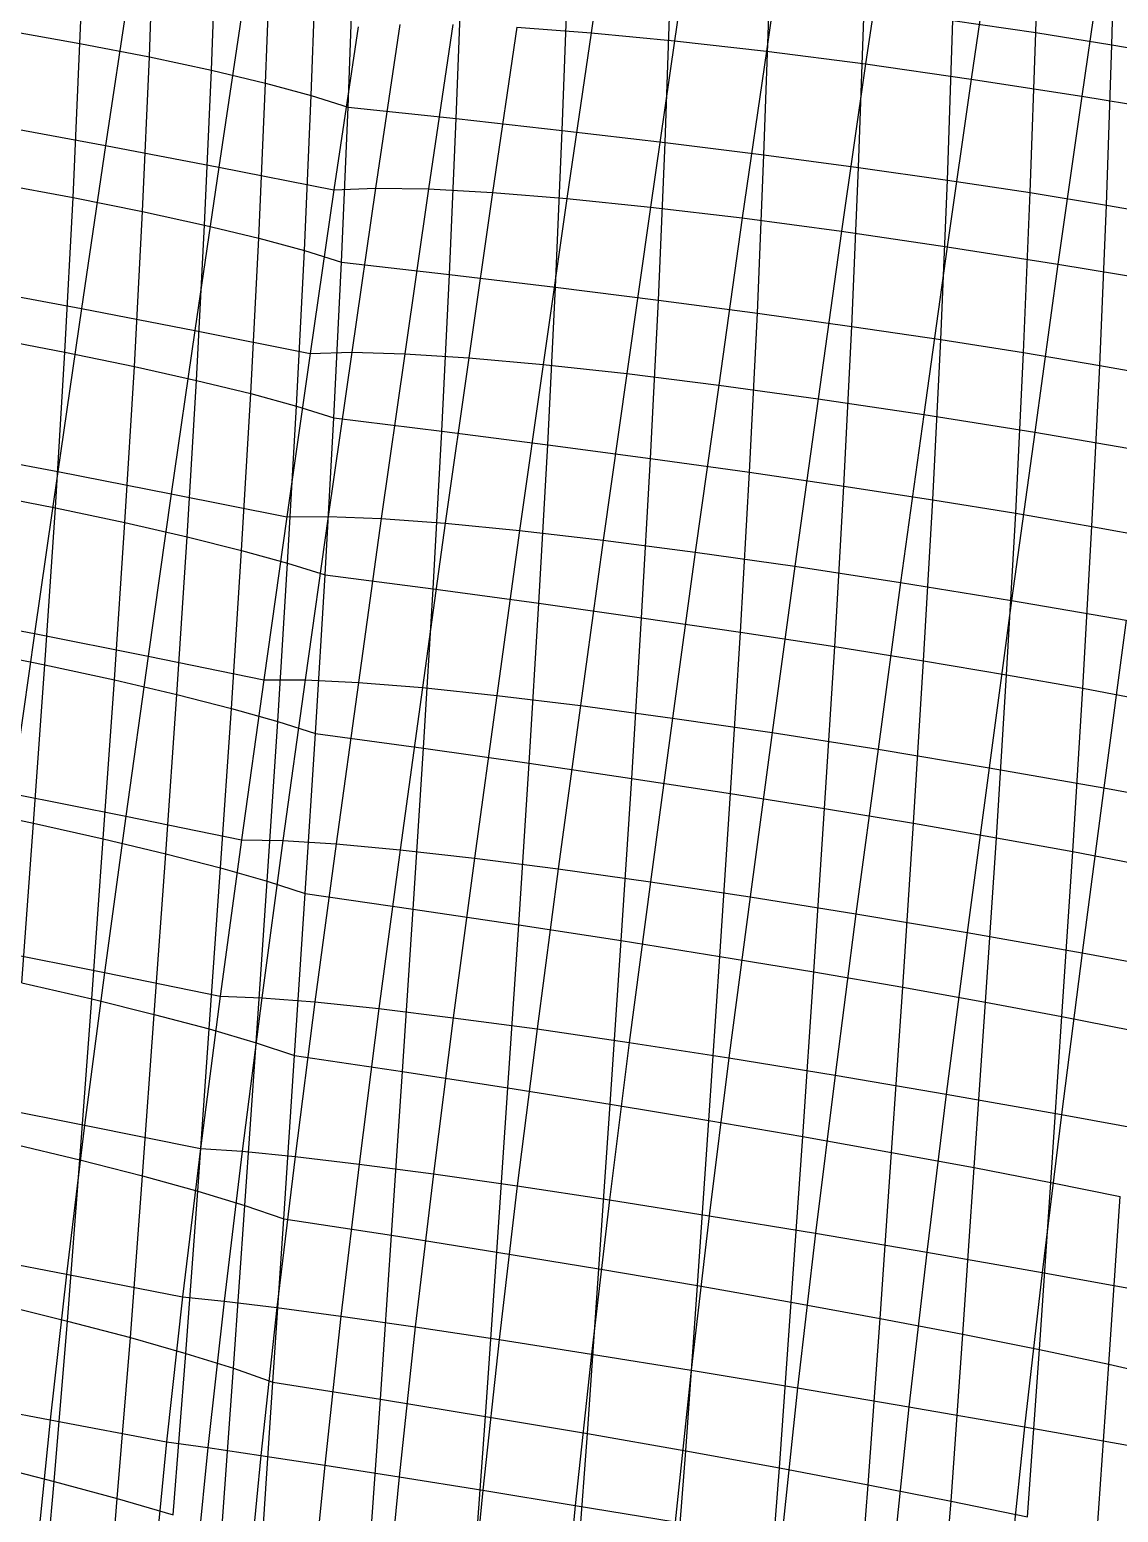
# Model space of a CAD drawing. Extents: x -429 to 429, y -1 to 209.
# Drawn here: x -325.05 to -307.06, y 81.6 to 106.09 of the extents above; entities that cross this region are included whole.
import ezdxf

# ---------------------------------------------------------------- set-up
doc = ezdxf.new("R2010")
doc.units = 0

msp = doc.modelspace()

# ---------------------------------------------------------------- linework, layer by layer
at = {"layer": 'default', "color": 5, "linetype": 'CONTINUOUS'}
for p, q in [((-315.368, 108.771, 82.057), (-315.777, 106.036, 81.707)), ((-313.99, 108.649, 80.61), (-314.398, 105.904, 80.257)), ((-312.472, 108.485, 79.317), (-312.88, 105.732, 78.961)), ((-310.834, 108.281, 78.194), (-311.24, 105.52, 77.836)), ((-309.092, 108.038, 77.252), (-309.497, 105.271, 76.892)), ((-307.267, 107.76, 76.503), (-307.67, 104.989, 76.141)), ((-323.393, 106.862, 89.354), (-323.798, 104.175, 89.031)), ((-321.523, 106.507, 88.928), (-321.926, 103.817, 88.604)), ((-319.624, 106.13, 88.708), (-320.025, 103.439, 88.384)), ((-319.624, 106.13, 88.708), (-320.025, 103.439, 88.384)), ((-318.937, 106.172, 86.816), (-319.337, 103.469, 86.488)), ((-318.06, 106.171, 85.005), (-318.46, 103.455, 84.674)), ((-317.003, 106.125, 83.295), (-317.402, 103.398, 82.961)), ((-317.003, 106.125, 83.295), (-315.777, 106.036, 81.707)), ((-315.777, 106.036, 81.707), (-316.176, 103.298, 81.369)), ((-315.777, 106.036, 81.707), (-314.398, 105.904, 80.257)), ((-314.398, 105.904, 80.257), (-314.796, 103.157, 79.917)), ((-314.398, 105.904, 80.257), (-312.88, 105.732, 78.961)), ((-312.88, 105.732, 78.961), (-313.277, 102.976, 78.619)), ((-312.88, 105.732, 78.961), (-311.24, 105.52, 77.836)), ((-311.24, 105.52, 77.836), (-311.636, 102.757, 77.492)), ((-311.24, 105.52, 77.836), (-309.497, 105.271, 76.892)), ((-309.497, 105.271, 76.892), (-309.891, 102.502, 76.546)), ((-309.497, 105.271, 76.892), (-307.67, 104.989, 76.141)), ((-307.67, 104.989, 76.141), (-308.063, 102.215, 75.794)), ((-307.67, 104.989, 76.141), (-305.78, 104.676, 75.592)), ((-325.619, 104.507, 89.66), (-323.798, 104.175, 89.031)), ((-323.798, 104.175, 89.031), (-324.195, 101.482, 88.72)), ((-323.798, 104.175, 89.031), (-321.926, 103.817, 88.604)), ((-321.926, 103.817, 88.604), (-322.321, 101.12, 88.292)), ((-321.926, 103.817, 88.604), (-320.025, 103.439, 88.384)), ((-320.025, 103.439, 88.384), (-320.418, 100.739, 88.07)), ((-320.025, 103.439, 88.384), (-320.418, 100.739, 88.07)), ((-320.025, 103.439, 88.384), (-319.337, 103.469, 86.488)), ((-319.337, 103.469, 86.488), (-319.73, 100.758, 86.171)), ((-319.337, 103.469, 86.488), (-318.46, 103.455, 84.674)), ((-318.46, 103.455, 84.674), (-318.852, 100.733, 84.353)), ((-318.46, 103.455, 84.674), (-317.402, 103.398, 82.961)), ((-317.402, 103.398, 82.961), (-317.793, 100.665, 82.638)), ((-317.402, 103.398, 82.961), (-316.176, 103.298, 81.369)), ((-316.176, 103.298, 81.369), (-316.567, 100.556, 81.043)), ((-316.176, 103.298, 81.369), (-314.796, 103.157, 79.917)), ((-314.796, 103.157, 79.917), (-315.186, 100.405, 79.588)), ((-314.796, 103.157, 79.917), (-313.277, 102.976, 78.619)), ((-313.277, 102.976, 78.619), (-313.666, 100.216, 78.289)), ((-313.277, 102.976, 78.619), (-311.636, 102.757, 77.492)), ((-311.636, 102.757, 77.492), (-312.023, 99.989, 77.159)), ((-311.636, 102.757, 77.492), (-309.891, 102.502, 76.546)), ((-309.891, 102.502, 76.546), (-310.277, 99.728, 76.212)), ((-309.891, 102.502, 76.546), (-308.063, 102.215, 75.794)), ((-308.063, 102.215, 75.794), (-308.447, 99.436, 75.458)), ((-308.063, 102.215, 75.794), (-306.171, 101.899, 75.243)), ((-326.017, 101.819, 89.35), (-324.195, 101.482, 88.72)), ((-324.195, 101.482, 88.72), (-324.586, 98.788, 88.417)), ((-324.195, 101.482, 88.72), (-322.321, 101.12, 88.292)), ((-322.321, 101.12, 88.292), (-322.711, 98.422, 87.987)), ((-322.321, 101.12, 88.292), (-320.418, 100.739, 88.07)), ((-320.418, 100.739, 88.07), (-320.805, 98.038, 87.764)), ((-320.418, 100.739, 88.07), (-320.805, 98.038, 87.764)), ((-320.418, 100.739, 88.07), (-319.73, 100.758, 86.171)), ((-319.73, 100.758, 86.171), (-320.119, 98.046, 85.86)), ((-319.73, 100.758, 86.171), (-318.852, 100.733, 84.353)), ((-318.852, 100.733, 84.353), (-319.242, 98.012, 84.038)), ((-318.852, 100.733, 84.353), (-317.793, 100.665, 82.638)), ((-317.793, 100.665, 82.638), (-318.184, 97.935, 82.318)), ((-317.793, 100.665, 82.638), (-316.567, 100.556, 81.043)), ((-316.567, 100.556, 81.043), (-316.957, 97.816, 80.72)), ((-316.567, 100.556, 81.043), (-315.186, 100.405, 79.588)), ((-315.186, 100.405, 79.588), (-315.575, 97.657, 79.261)), ((-315.186, 100.405, 79.588), (-313.666, 100.216, 78.289)), ((-313.666, 100.216, 78.289), (-314.054, 97.459, 77.959)), ((-313.666, 100.216, 78.289), (-312.023, 99.989, 77.159)), ((-312.023, 99.989, 77.159), (-312.41, 97.225, 76.827)), ((-312.023, 99.989, 77.159), (-310.277, 99.728, 76.212)), ((-310.277, 99.728, 76.212), (-310.662, 96.957, 75.878)), ((-310.277, 99.728, 76.212), (-308.447, 99.436, 75.458)), ((-308.447, 99.436, 75.458), (-308.829, 96.658, 75.124)), ((-308.447, 99.436, 75.458), (-306.554, 99.115, 74.906)), ((-326.41, 99.131, 89.048), (-324.586, 98.788, 88.417)), ((-324.586, 98.788, 88.417), (-324.972, 96.112, 88.117)), ((-324.586, 98.788, 88.417), (-322.711, 98.422, 87.987)), ((-322.711, 98.422, 87.987), (-323.094, 95.74, 87.688)), ((-322.711, 98.422, 87.987), (-320.805, 98.038, 87.764)), ((-320.805, 98.038, 87.764), (-321.185, 95.351, 87.466)), ((-320.805, 98.038, 87.764), (-321.185, 95.351, 87.466)), ((-320.805, 98.038, 87.764), (-320.119, 98.046, 85.86)), ((-320.119, 98.046, 85.86), (-320.498, 95.35, 85.559)), ((-320.119, 98.046, 85.86), (-319.242, 98.012, 84.038)), ((-319.242, 98.012, 84.038), (-319.621, 95.306, 83.734)), ((-319.242, 98.012, 84.038), (-318.184, 97.935, 82.318)), ((-318.184, 97.935, 82.318), (-318.562, 95.219, 82.012)), ((-318.184, 97.935, 82.318), (-316.957, 97.816, 80.72)), ((-316.957, 97.816, 80.72), (-317.335, 95.092, 80.411)), ((-316.957, 97.816, 80.72), (-315.575, 97.657, 79.261)), ((-315.575, 97.657, 79.261), (-315.952, 94.924, 78.951)), ((-315.575, 97.657, 79.261), (-314.054, 97.459, 77.959)), ((-314.054, 97.459, 77.959), (-314.43, 94.718, 77.646)), ((-314.054, 97.459, 77.959), (-312.41, 97.225, 76.827)), ((-312.41, 97.225, 76.827), (-312.785, 94.476, 76.512)), ((-312.41, 97.225, 76.827), (-310.662, 96.957, 75.878)), ((-310.662, 96.957, 75.878), (-311.035, 94.201, 75.562)), ((-310.662, 96.957, 75.878), (-308.829, 96.658, 75.124)), ((-308.829, 96.658, 75.124), (-309.201, 93.896, 74.806)), ((-308.829, 96.658, 75.124), (-306.933, 96.332, 74.572)), ((-326.799, 96.461, 88.749), (-324.972, 96.112, 88.117)), ((-306.933, 96.332, 74.572), (-307.303, 93.565, 74.252)), ((-324.972, 96.112, 88.117), (-325.345, 93.473, 87.834)), ((-324.972, 96.112, 88.117), (-323.094, 95.74, 87.688)), ((-323.094, 95.74, 87.688), (-323.465, 93.099, 87.403)), ((-323.094, 95.74, 87.688), (-321.185, 95.351, 87.466)), ((-321.185, 95.351, 87.466), (-321.553, 92.708, 87.18)), ((-321.185, 95.351, 87.466), (-321.553, 92.708, 87.18)), ((-321.185, 95.351, 87.466), (-320.498, 95.35, 85.559)), ((-320.498, 95.35, 85.559), (-320.867, 92.695, 85.27)), ((-320.498, 95.35, 85.559), (-319.621, 95.306, 83.734)), ((-319.621, 95.306, 83.734), (-319.989, 92.639, 83.443)), ((-319.621, 95.306, 83.734), (-318.562, 95.219, 82.012)), ((-318.562, 95.219, 82.012), (-318.931, 92.542, 81.718)), ((-318.562, 95.219, 82.012), (-317.335, 95.092, 80.411)), ((-317.335, 95.092, 80.411), (-317.703, 92.404, 80.115)), ((-317.335, 95.092, 80.411), (-315.952, 94.924, 78.951)), ((-315.952, 94.924, 78.951), (-316.319, 92.227, 78.652)), ((-315.952, 94.924, 78.951), (-314.43, 94.718, 77.646)), ((-314.43, 94.718, 77.646), (-314.796, 92.013, 77.346)), ((-314.43, 94.718, 77.646), (-312.785, 94.476, 76.512)), ((-312.785, 94.476, 76.512), (-313.15, 91.764, 76.21)), ((-312.785, 94.476, 76.512), (-311.035, 94.201, 75.562)), ((-311.035, 94.201, 75.562), (-311.399, 91.483, 75.258)), ((-311.035, 94.201, 75.562), (-309.201, 93.896, 74.806)), ((-309.201, 93.896, 74.806), (-309.563, 91.173, 74.5)), ((-309.201, 93.896, 74.806), (-307.303, 93.565, 74.252)), ((-307.303, 93.565, 74.252), (-307.663, 90.838, 73.945)), ((-307.303, 93.565, 74.252), (-305.362, 93.21, 73.907)), ((-325.345, 93.473, 87.834), (-323.465, 93.099, 87.403)), ((-323.465, 93.099, 87.403), (-323.817, 90.516, 87.139)), ((-323.465, 93.099, 87.403), (-321.553, 92.708, 87.18)), ((-321.553, 92.708, 87.18), (-321.903, 90.126, 86.915)), ((-321.553, 92.708, 87.18), (-321.903, 90.126, 86.915)), ((-321.553, 92.708, 87.18), (-320.867, 92.695, 85.27)), ((-320.867, 92.695, 85.27), (-321.217, 90.098, 85.002)), ((-320.867, 92.695, 85.27), (-319.989, 92.639, 83.443)), ((-319.989, 92.639, 83.443), (-320.34, 90.029, 83.172)), ((-319.989, 92.639, 83.443), (-318.931, 92.542, 81.718)), ((-318.931, 92.542, 81.718), (-319.281, 89.918, 81.444)), ((-318.931, 92.542, 81.718), (-317.703, 92.404, 80.115)), ((-317.703, 92.404, 80.115), (-318.053, 89.769, 79.839)), ((-317.703, 92.404, 80.115), (-316.319, 92.227, 78.652)), ((-316.319, 92.227, 78.652), (-316.669, 89.582, 78.374)), ((-316.319, 92.227, 78.652), (-314.796, 92.013, 77.346)), ((-314.796, 92.013, 77.346), (-315.145, 89.359, 77.065)), ((-314.796, 92.013, 77.346), (-313.15, 91.764, 76.21)), ((-313.15, 91.764, 76.21), (-313.498, 89.104, 75.928)), ((-313.15, 91.764, 76.21), (-311.399, 91.483, 75.258)), ((-311.399, 91.483, 75.258), (-311.745, 88.818, 74.974)), ((-311.399, 91.483, 75.258), (-309.563, 91.173, 74.5)), ((-309.563, 91.173, 74.5), (-309.908, 88.505, 74.215)), ((-309.563, 91.173, 74.5), (-307.663, 90.838, 73.945)), ((-325.7, 90.89, 87.571), (-323.817, 90.516, 87.139)), ((-307.663, 90.838, 73.945), (-308.005, 88.168, 73.659)), ((-307.663, 90.838, 73.945), (-305.72, 90.481, 73.599)), ((-323.817, 90.516, 87.139), (-324.145, 87.994, 86.901)), ((-323.817, 90.516, 87.139), (-321.903, 90.126, 86.915)), ((-321.903, 90.126, 86.915), (-322.227, 87.611, 86.676)), ((-321.903, 90.126, 86.915), (-322.227, 87.611, 86.676)), ((-321.903, 90.126, 86.915), (-321.217, 90.098, 85.002)), ((-321.217, 90.098, 85.002), (-321.543, 87.564, 84.76)), ((-321.217, 90.098, 85.002), (-320.34, 90.029, 83.172)), ((-320.34, 90.029, 83.172), (-320.666, 87.477, 82.927)), ((-320.34, 90.029, 83.172), (-319.281, 89.918, 81.444)), ((-319.281, 89.918, 81.444), (-319.608, 87.352, 81.197)), ((-319.281, 89.918, 81.444), (-318.053, 89.769, 79.839)), ((-318.053, 89.769, 79.839), (-318.38, 87.189, 79.59)), ((-318.053, 89.769, 79.839), (-316.669, 89.582, 78.374)), ((-316.669, 89.582, 78.374), (-316.996, 86.991, 78.123)), ((-316.669, 89.582, 78.374), (-315.145, 89.359, 77.065)), ((-315.145, 89.359, 77.065), (-315.472, 86.76, 76.812)), ((-315.145, 89.359, 77.065), (-313.498, 89.104, 75.928)), ((-313.498, 89.104, 75.928), (-313.823, 86.498, 75.673)), ((-313.498, 89.104, 75.928), (-311.745, 88.818, 74.974)), ((-311.745, 88.818, 74.974), (-312.069, 86.209, 74.719)), ((-311.745, 88.818, 74.974), (-309.908, 88.505, 74.215)), ((-309.908, 88.505, 74.215), (-310.229, 85.895, 73.958)), ((-309.908, 88.505, 74.215), (-308.005, 88.168, 73.659)), ((-326.031, 88.366, 87.333), (-324.145, 87.994, 86.901)), ((-308.005, 88.168, 73.659), (-308.324, 85.559, 73.402)), ((-308.005, 88.168, 73.659), (-306.059, 87.812, 73.312)), ((-324.145, 87.994, 86.901), (-324.445, 85.533, 86.695)), ((-324.145, 87.994, 86.901), (-322.227, 87.611, 86.676)), ((-322.227, 87.611, 86.676), (-322.524, 85.159, 86.47)), ((-322.227, 87.611, 86.676), (-322.524, 85.159, 86.47)), ((-322.227, 87.611, 86.676), (-321.543, 87.564, 84.76)), ((-321.543, 87.564, 84.76), (-321.84, 85.089, 84.551)), ((-321.543, 87.564, 84.76), (-320.666, 87.477, 82.927)), ((-320.666, 87.477, 82.927), (-320.965, 84.983, 82.715)), ((-320.666, 87.477, 82.927), (-319.608, 87.352, 81.197)), ((-319.608, 87.352, 81.197), (-319.908, 84.84, 80.983)), ((-319.608, 87.352, 81.197), (-318.38, 87.189, 79.59)), ((-318.38, 87.189, 79.59), (-318.68, 84.663, 79.373)), ((-318.38, 87.189, 79.59), (-316.996, 86.991, 78.123)), ((-316.996, 86.991, 78.123), (-317.296, 84.453, 77.904)), ((-316.996, 86.991, 78.123), (-315.472, 86.76, 76.812)), ((-315.472, 86.76, 76.812), (-315.771, 84.213, 76.592)), ((-315.472, 86.76, 76.812), (-313.823, 86.498, 75.673)), ((-313.823, 86.498, 75.673), (-314.121, 83.946, 75.452)), ((-313.823, 86.498, 75.673), (-312.069, 86.209, 74.719)), ((-312.069, 86.209, 74.719), (-312.365, 83.654, 74.496)), ((-312.069, 86.209, 74.719), (-310.229, 85.895, 73.958)), ((-326.334, 85.898, 87.128), (-324.445, 85.533, 86.695)), ((-310.229, 85.895, 73.958), (-310.524, 83.341, 73.735)), ((-310.229, 85.895, 73.958), (-308.324, 85.559, 73.402)), ((-324.445, 85.533, 86.695), (-324.714, 83.126, 86.526)), ((-324.445, 85.533, 86.695), (-322.524, 85.159, 86.47)), ((-308.324, 85.559, 73.402), (-308.616, 83.009, 73.178)), ((-308.324, 85.559, 73.402), (-306.375, 85.207, 73.054)), ((-322.524, 85.159, 86.47), (-322.789, 82.764, 86.301)), ((-322.524, 85.159, 86.47), (-322.789, 82.764, 86.301)), ((-322.524, 85.159, 86.47), (-321.84, 85.089, 84.551)), ((-321.84, 85.089, 84.551), (-322.107, 82.67, 84.379)), ((-321.84, 85.089, 84.551), (-320.965, 84.983, 82.715)), ((-320.965, 84.983, 82.715), (-321.233, 82.541, 82.54)), ((-320.965, 84.983, 82.715), (-319.908, 84.84, 80.983)), ((-319.908, 84.84, 80.983), (-320.177, 82.379, 80.805)), ((-319.908, 84.84, 80.983), (-318.68, 84.663, 79.373)), ((-318.68, 84.663, 79.373), (-318.949, 82.186, 79.194)), ((-318.68, 84.663, 79.373), (-317.296, 84.453, 77.904)), ((-317.296, 84.453, 77.904), (-317.565, 81.964, 77.723)), ((-317.296, 84.453, 77.904), (-315.771, 84.213, 76.592)), ((-315.771, 84.213, 76.592), (-316.039, 81.715, 76.41)), ((-315.771, 84.213, 76.592), (-314.121, 83.946, 75.452)), ((-314.121, 83.946, 75.452), (-314.389, 81.442, 75.268)), ((-314.121, 83.946, 75.452), (-312.365, 83.654, 74.496)), ((-312.365, 83.654, 74.496), (-312.632, 81.149, 74.312)), ((-312.365, 83.654, 74.496), (-310.524, 83.341, 73.735)), ((-326.606, 83.482, 86.959), (-324.714, 83.126, 86.526)), ((-310.524, 83.341, 73.735), (-310.788, 80.838, 73.55)), ((-310.524, 83.341, 73.735), (-308.616, 83.009, 73.178)), ((-324.714, 83.126, 86.526), (-324.95, 80.767, 86.395)), ((-324.714, 83.126, 86.526), (-322.789, 82.764, 86.301)), ((-308.616, 83.009, 73.178), (-308.878, 80.513, 72.993)), ((-308.616, 83.009, 73.178), (-306.664, 82.664, 72.83)), ((-322.789, 82.764, 86.301), (-323.022, 80.42, 86.17)), ((-322.789, 82.764, 86.301), (-323.022, 80.42, 86.17)), ((-322.789, 82.764, 86.301), (-322.107, 82.67, 84.379)), ((-322.107, 82.67, 84.379), (-322.341, 80.299, 84.246)), ((-322.107, 82.67, 84.379), (-321.233, 82.541, 82.54)), ((-321.233, 82.541, 82.54), (-321.468, 80.146, 82.405)), ((-321.233, 82.541, 82.54), (-320.177, 82.379, 80.805)), ((-320.177, 82.379, 80.805), (-320.413, 79.963, 80.668)), ((-320.177, 82.379, 80.805), (-318.949, 82.186, 79.194)), ((-318.949, 82.186, 79.194), (-319.186, 79.753, 79.055)), ((-318.949, 82.186, 79.194), (-317.565, 81.964, 77.723)), ((-317.565, 81.964, 77.723), (-317.802, 79.518, 77.583)), ((-317.565, 81.964, 77.723), (-316.039, 81.715, 76.41)), ((-316.039, 81.715, 76.41), (-316.275, 79.26, 76.268)), ((-316.039, 81.715, 76.41), (-314.389, 81.442, 75.268))]:
    msp.add_line(p, q, dxfattribs=at)
at = {"layer": 'default', "color": 3, "linetype": 'CONTINUOUS'}
for p, q in [((-308.428, 106.037, 117.266), (-308.35, 108.689, 117.167)), ((-307.171, 105.838, 115.985), (-307.093, 108.495, 115.886)), ((-324.22, 105.859, 129.993), (-324.123, 108.405, 129.914)), ((-323.073, 105.635, 128.687), (-322.976, 108.188, 128.608)), ((-322.048, 105.416, 127.284), (-321.952, 107.974, 127.205)), ((-321.155, 105.204, 125.796), (-321.059, 107.765, 125.718)), ((-320.4, 104.999, 124.235), (-320.305, 107.562, 124.156)), ((-319.79, 104.805, 122.612), (-319.695, 107.367, 122.534)), ((-319.79, 104.805, 122.612), (-319.695, 107.367, 122.534)), ((-318.003, 104.618, 122.301), (-317.909, 107.195, 122.223)), ((-316.253, 104.423, 121.835), (-316.159, 107.015, 121.757)), ((-314.554, 104.223, 121.217), (-314.46, 106.827, 121.139)), ((-312.919, 104.018, 120.453), (-312.825, 106.635, 120.374)), ((-311.36, 103.811, 119.548), (-311.266, 106.437, 119.469)), ((-325.482, 106.085, 131.192), (-324.22, 105.859, 129.993)), ((-309.89, 103.602, 118.509), (-309.797, 106.238, 118.43)), ((-309.797, 106.238, 118.43), (-308.428, 106.037, 117.266)), ((-308.521, 103.394, 117.345), (-308.428, 106.037, 117.266)), ((-308.428, 106.037, 117.266), (-307.171, 105.838, 115.985)), ((-324.333, 103.313, 130.054), (-324.22, 105.859, 129.993)), ((-324.22, 105.859, 129.993), (-323.073, 105.635, 128.687)), ((-307.263, 103.189, 116.065), (-307.171, 105.838, 115.985)), ((-307.171, 105.838, 115.985), (-306.035, 105.64, 114.599)), ((-323.186, 103.083, 128.747), (-323.073, 105.635, 128.687)), ((-323.073, 105.635, 128.687), (-322.048, 105.416, 127.284)), ((-322.161, 102.859, 127.344), (-322.048, 105.416, 127.284)), ((-322.048, 105.416, 127.284), (-321.155, 105.204, 125.796)), ((-321.267, 102.644, 125.856), (-321.155, 105.204, 125.796)), ((-321.155, 105.204, 125.796), (-320.4, 104.999, 124.235)), ((-320.512, 102.438, 124.293), (-320.4, 104.999, 124.235)), ((-320.4, 104.999, 124.235), (-319.79, 104.805, 122.612)), ((-319.9, 102.244, 122.67), (-319.79, 104.805, 122.612)), ((-319.9, 102.244, 122.67), (-319.79, 104.805, 122.612)), ((-319.79, 104.805, 122.612), (-318.003, 104.618, 122.301)), ((-318.114, 102.041, 122.359), (-318.003, 104.618, 122.301)), ((-318.003, 104.618, 122.301), (-316.253, 104.423, 121.835)), ((-316.364, 101.832, 121.893), (-316.253, 104.423, 121.835)), ((-316.253, 104.423, 121.835), (-314.554, 104.223, 121.217)), ((-314.664, 101.619, 121.276), (-314.554, 104.223, 121.217)), ((-314.554, 104.223, 121.217), (-312.919, 104.018, 120.453)), ((-313.028, 101.402, 120.512), (-312.919, 104.018, 120.453)), ((-312.919, 104.018, 120.453), (-311.36, 103.811, 119.548)), ((-311.469, 101.184, 119.607), (-311.36, 103.811, 119.548)), ((-311.36, 103.811, 119.548), (-309.89, 103.602, 118.509)), ((-309.999, 100.967, 118.568), (-309.89, 103.602, 118.509)), ((-309.89, 103.602, 118.509), (-308.521, 103.394, 117.345)), ((-325.595, 103.547, 131.253), (-324.333, 103.313, 130.054)), ((-308.63, 100.752, 117.404), (-308.521, 103.394, 117.345)), ((-308.521, 103.394, 117.345), (-307.263, 103.189, 116.065)), ((-324.468, 100.758, 130.091), (-324.333, 103.313, 130.054)), ((-324.333, 103.313, 130.054), (-323.186, 103.083, 128.747)), ((-307.371, 100.541, 116.123), (-307.263, 103.189, 116.065)), ((-307.263, 103.189, 116.065), (-306.126, 102.987, 114.678)), ((-323.319, 100.522, 128.785), (-323.186, 103.083, 128.747)), ((-323.186, 103.083, 128.747), (-322.161, 102.859, 127.344)), ((-322.293, 100.293, 127.383), (-322.161, 102.859, 127.344)), ((-322.161, 102.859, 127.344), (-321.267, 102.644, 125.856)), ((-321.398, 100.075, 125.894), (-321.267, 102.644, 125.856)), ((-321.267, 102.644, 125.856), (-320.512, 102.438, 124.293)), ((-320.641, 99.867, 124.332), (-320.512, 102.438, 124.293)), ((-320.512, 102.438, 124.293), (-319.9, 102.244, 122.67)), ((-320.028, 99.673, 122.709), (-319.9, 102.244, 122.67)), ((-320.028, 99.673, 122.709), (-319.9, 102.244, 122.67)), ((-319.9, 102.244, 122.67), (-318.114, 102.041, 122.359)), ((-318.242, 99.455, 122.397), (-318.114, 102.041, 122.359)), ((-318.114, 102.041, 122.359), (-316.364, 101.832, 121.893)), ((-316.492, 99.232, 121.93), (-316.364, 101.832, 121.893)), ((-316.364, 101.832, 121.893), (-314.664, 101.619, 121.276)), ((-314.793, 99.005, 121.311), (-314.664, 101.619, 121.276)), ((-314.664, 101.619, 121.276), (-313.028, 101.402, 120.512)), ((-313.157, 98.777, 120.546), (-313.028, 101.402, 120.512)), ((-313.028, 101.402, 120.512), (-311.469, 101.184, 119.607)), ((-311.598, 98.549, 119.641), (-311.469, 101.184, 119.607)), ((-311.469, 101.184, 119.607), (-309.999, 100.967, 118.568)), ((-325.73, 101.001, 131.291), (-324.468, 100.758, 130.091)), ((-310.128, 98.323, 118.602), (-309.999, 100.967, 118.568)), ((-309.999, 100.967, 118.568), (-308.63, 100.752, 117.404)), ((-324.627, 98.188, 130.103), (-324.468, 100.758, 130.091)), ((-324.468, 100.758, 130.091), (-323.319, 100.522, 128.785)), ((-308.758, 98.1, 117.438), (-308.63, 100.752, 117.404)), ((-308.63, 100.752, 117.404), (-307.371, 100.541, 116.123)), ((-323.478, 97.945, 128.798), (-323.319, 100.522, 128.785)), ((-323.319, 100.522, 128.785), (-322.293, 100.293, 127.383)), ((-307.5, 97.883, 116.158), (-307.371, 100.541, 116.123)), ((-307.371, 100.541, 116.123), (-306.234, 100.335, 114.737)), ((-322.45, 97.711, 127.397), (-322.293, 100.293, 127.383)), ((-322.293, 100.293, 127.383), (-321.398, 100.075, 125.894)), ((-321.552, 97.487, 125.912), (-321.398, 100.075, 125.894)), ((-321.398, 100.075, 125.894), (-320.641, 99.867, 124.332)), ((-320.79, 97.277, 124.352), (-320.641, 99.867, 124.332)), ((-320.641, 99.867, 124.332), (-320.028, 99.673, 122.709)), ((-320.171, 97.081, 122.731), (-320.028, 99.673, 122.709)), ((-320.171, 97.081, 122.731), (-320.028, 99.673, 122.709)), ((-320.028, 99.673, 122.709), (-318.242, 99.455, 122.397)), ((-318.387, 96.849, 122.413), (-318.242, 99.455, 122.397)), ((-318.242, 99.455, 122.397), (-316.492, 99.232, 121.93)), ((-316.639, 96.613, 121.941), (-316.492, 99.232, 121.93)), ((-316.492, 99.232, 121.93), (-314.793, 99.005, 121.311)), ((-314.942, 96.374, 121.319), (-314.793, 99.005, 121.311)), ((-314.793, 99.005, 121.311), (-313.157, 98.777, 120.546)), ((-313.308, 96.135, 120.552), (-313.157, 98.777, 120.546)), ((-313.157, 98.777, 120.546), (-311.598, 98.549, 119.641)), ((-325.889, 98.439, 131.302), (-324.627, 98.188, 130.103)), ((-311.751, 95.897, 119.646), (-311.598, 98.549, 119.641)), ((-311.598, 98.549, 119.641), (-310.128, 98.323, 118.602)), ((-310.282, 95.662, 118.607), (-310.128, 98.323, 118.602)), ((-310.128, 98.323, 118.602), (-308.758, 98.1, 117.438)), ((-324.801, 95.596, 130.1), (-324.627, 98.188, 130.103)), ((-324.627, 98.188, 130.103), (-323.478, 97.945, 128.798)), ((-308.912, 95.432, 117.444), (-308.758, 98.1, 117.438)), ((-308.758, 98.1, 117.438), (-307.5, 97.883, 116.158)), ((-323.651, 95.346, 128.797), (-323.478, 97.945, 128.798)), ((-323.478, 97.945, 128.798), (-322.45, 97.711, 127.397)), ((-322.621, 95.105, 127.398), (-322.45, 97.711, 127.397)), ((-322.45, 97.711, 127.397), (-321.552, 97.487, 125.912)), ((-307.653, 95.209, 116.165), (-307.5, 97.883, 116.158)), ((-307.5, 97.883, 116.158), (-306.362, 97.673, 114.772)), ((-321.719, 94.877, 125.914), (-321.552, 97.487, 125.912)), ((-321.552, 97.487, 125.912), (-320.79, 97.277, 124.352)), ((-320.953, 94.662, 124.357), (-320.79, 97.277, 124.352)), ((-320.79, 97.277, 124.352), (-320.171, 97.081, 122.731)), ((-320.328, 94.463, 122.739), (-320.171, 97.081, 122.731)), ((-320.328, 94.463, 122.739), (-320.171, 97.081, 122.731)), ((-320.171, 97.081, 122.731), (-318.387, 96.849, 122.413)), ((-318.546, 94.218, 122.414), (-318.387, 96.849, 122.413)), ((-318.387, 96.849, 122.413), (-316.639, 96.613, 121.941)), ((-316.8, 93.97, 121.937), (-316.639, 96.613, 121.941)), ((-316.639, 96.613, 121.941), (-314.942, 96.374, 121.319)), ((-315.105, 93.72, 121.312), (-314.942, 96.374, 121.319)), ((-314.942, 96.374, 121.319), (-313.308, 96.135, 120.552)), ((-313.473, 93.47, 120.543), (-313.308, 96.135, 120.552)), ((-313.308, 96.135, 120.552), (-311.751, 95.897, 119.646)), ((-326.063, 95.855, 131.299), (-324.801, 95.596, 130.1)), ((-311.917, 93.222, 119.635), (-311.751, 95.897, 119.646)), ((-311.751, 95.897, 119.646), (-310.282, 95.662, 118.607)), ((-324.986, 92.982, 130.087), (-324.801, 95.596, 130.1)), ((-324.801, 95.596, 130.1), (-323.651, 95.346, 128.797)), ((-310.449, 92.979, 118.596), (-310.282, 95.662, 118.607)), ((-310.282, 95.662, 118.607), (-308.912, 95.432, 117.444)), ((-323.835, 92.723, 128.784), (-323.651, 95.346, 128.797)), ((-323.651, 95.346, 128.797), (-322.621, 95.105, 127.398)), ((-309.079, 92.741, 117.434), (-308.912, 95.432, 117.444)), ((-308.912, 95.432, 117.444), (-307.653, 95.209, 116.165)), ((-322.803, 92.476, 127.387), (-322.621, 95.105, 127.398)), ((-322.621, 95.105, 127.398), (-321.719, 94.877, 125.914)), ((-307.819, 92.512, 116.157), (-307.653, 95.209, 116.165)), ((-307.653, 95.209, 116.165), (-306.513, 94.994, 114.782)), ((-321.898, 92.241, 125.906), (-321.719, 94.877, 125.914)), ((-321.719, 94.877, 125.914), (-320.953, 94.662, 124.357)), ((-321.128, 92.021, 124.351), (-320.953, 94.662, 124.357)), ((-320.953, 94.662, 124.357), (-320.328, 94.463, 122.739)), ((-320.497, 91.817, 122.735), (-320.328, 94.463, 122.739)), ((-320.497, 91.817, 122.735), (-320.328, 94.463, 122.739)), ((-320.328, 94.463, 122.739), (-318.546, 94.218, 122.414)), ((-318.716, 91.56, 122.404), (-318.546, 94.218, 122.414)), ((-318.546, 94.218, 122.414), (-316.8, 93.97, 121.937)), ((-316.972, 91.301, 121.922), (-316.8, 93.97, 121.937)), ((-316.8, 93.97, 121.937), (-315.105, 93.72, 121.312)), ((-315.279, 91.041, 121.293), (-315.105, 93.72, 121.312)), ((-315.105, 93.72, 121.312), (-313.473, 93.47, 120.543)), ((-313.649, 90.781, 120.521), (-313.473, 93.47, 120.543)), ((-313.473, 93.47, 120.543), (-311.917, 93.222, 119.635)), ((-326.248, 93.249, 131.284), (-324.986, 92.982, 130.087)), ((-312.095, 90.525, 119.612), (-311.917, 93.222, 119.635)), ((-311.917, 93.222, 119.635), (-310.449, 92.979, 118.596)), ((-325.179, 90.347, 130.065), (-324.986, 92.982, 130.087)), ((-324.986, 92.982, 130.087), (-323.835, 92.723, 128.784)), ((-310.627, 90.273, 118.573), (-310.449, 92.979, 118.596)), ((-310.449, 92.979, 118.596), (-309.079, 92.741, 117.434)), ((-324.026, 90.08, 128.764), (-323.835, 92.723, 128.784)), ((-323.835, 92.723, 128.784), (-322.803, 92.476, 127.387)), ((-309.258, 90.027, 117.412), (-309.079, 92.741, 117.434)), ((-309.079, 92.741, 117.434), (-307.819, 92.512, 116.157)), ((-322.993, 89.824, 127.369), (-322.803, 92.476, 127.387)), ((-322.803, 92.476, 127.387), (-321.898, 92.241, 125.906)), ((-307.996, 89.79, 116.137), (-307.819, 92.512, 116.157)), ((-307.819, 92.512, 116.157), (-306.677, 92.291, 114.776)), ((-322.085, 89.582, 125.89), (-321.898, 92.241, 125.906)), ((-321.898, 92.241, 125.906), (-321.128, 92.021, 124.351)), ((-321.31, 89.354, 124.337), (-321.128, 92.021, 124.351)), ((-321.128, 92.021, 124.351), (-320.497, 91.817, 122.735)), ((-320.673, 89.143, 122.724), (-320.497, 91.817, 122.735)), ((-320.673, 89.143, 122.724), (-320.497, 91.817, 122.735)), ((-320.497, 91.817, 122.735), (-318.716, 91.56, 122.404)), ((-318.894, 88.878, 122.386), (-318.716, 91.56, 122.404)), ((-318.716, 91.56, 122.404), (-316.972, 91.301, 121.922)), ((-317.152, 88.609, 121.899), (-316.972, 91.301, 121.922)), ((-316.972, 91.301, 121.922), (-315.279, 91.041, 121.293)), ((-315.461, 88.339, 121.266), (-315.279, 91.041, 121.293)), ((-315.279, 91.041, 121.293), (-313.649, 90.781, 120.521)), ((-313.833, 88.071, 120.492), (-313.649, 90.781, 120.521)), ((-313.649, 90.781, 120.521), (-312.095, 90.525, 119.612)), ((-312.28, 87.806, 119.581), (-312.095, 90.525, 119.612)), ((-312.095, 90.525, 119.612), (-310.627, 90.273, 118.573)), ((-325.179, 90.347, 130.065), (-324.026, 90.08, 128.764)), ((-310.813, 87.545, 118.542), (-310.627, 90.273, 118.573)), ((-310.627, 90.273, 118.573), (-309.258, 90.027, 117.412)), ((-324.221, 87.421, 128.742), (-324.026, 90.08, 128.764)), ((-324.026, 90.08, 128.764), (-322.993, 89.824, 127.369)), ((-309.444, 87.292, 117.382), (-309.258, 90.027, 117.412)), ((-309.258, 90.027, 117.412), (-307.996, 89.79, 116.137)), ((-323.186, 87.157, 127.348), (-322.993, 89.824, 127.369)), ((-322.993, 89.824, 127.369), (-322.085, 89.582, 125.89)), ((-308.181, 87.047, 116.108), (-307.996, 89.79, 116.137)), ((-307.996, 89.79, 116.137), (-306.853, 89.563, 114.758)), ((-322.275, 86.905, 125.872), (-322.085, 89.582, 125.89)), ((-322.085, 89.582, 125.89), (-321.31, 89.354, 124.337)), ((-321.495, 86.669, 124.322), (-321.31, 89.354, 124.337)), ((-321.31, 89.354, 124.337), (-320.673, 89.143, 122.724)), ((-320.853, 86.449, 122.71), (-320.673, 89.143, 122.724)), ((-320.853, 86.449, 122.71), (-320.673, 89.143, 122.724)), ((-320.673, 89.143, 122.724), (-318.894, 88.878, 122.386)), ((-319.075, 86.176, 122.366), (-318.894, 88.878, 122.386)), ((-318.894, 88.878, 122.386), (-317.152, 88.609, 121.899)), ((-317.335, 85.899, 121.874), (-317.152, 88.609, 121.899)), ((-317.152, 88.609, 121.899), (-315.461, 88.339, 121.266)), ((-315.646, 85.622, 121.237), (-315.461, 88.339, 121.266)), ((-315.461, 88.339, 121.266), (-313.833, 88.071, 120.492)), ((-314.02, 85.345, 120.46), (-313.833, 88.071, 120.492)), ((-313.833, 88.071, 120.492), (-312.28, 87.806, 119.581)), ((-325.374, 87.697, 130.042), (-324.221, 87.421, 128.742)), ((-312.468, 85.071, 119.548), (-312.28, 87.806, 119.581)), ((-312.28, 87.806, 119.581), (-310.813, 87.545, 118.542)), ((-324.424, 84.759, 128.715), (-324.221, 87.421, 128.742)), ((-324.221, 87.421, 128.742), (-323.186, 87.157, 127.348)), ((-311.002, 84.803, 118.509), (-310.813, 87.545, 118.542)), ((-310.813, 87.545, 118.542), (-309.444, 87.292, 117.382)), ((-309.633, 84.541, 117.349), (-309.444, 87.292, 117.382)), ((-309.444, 87.292, 117.382), (-308.181, 87.047, 116.108)), ((-323.385, 84.485, 127.324), (-323.186, 87.157, 127.348)), ((-323.186, 87.157, 127.348), (-322.275, 86.905, 125.872)), ((-308.37, 84.288, 116.077), (-308.181, 87.047, 116.108)), ((-308.181, 87.047, 116.108), (-307.036, 86.813, 114.731)), ((-322.469, 84.225, 125.851), (-322.275, 86.905, 125.872)), ((-322.275, 86.905, 125.872), (-321.495, 86.669, 124.322)), ((-307.222, 84.045, 114.703), (-307.036, 86.813, 114.731)), ((-321.683, 83.979, 124.305), (-321.495, 86.669, 124.322)), ((-321.495, 86.669, 124.322), (-320.853, 86.449, 122.71)), ((-321.032, 83.75, 122.698), (-320.853, 86.449, 122.71)), ((-321.032, 83.75, 122.698), (-320.853, 86.449, 122.71)), ((-320.853, 86.449, 122.71), (-319.075, 86.176, 122.366)), ((-319.257, 83.469, 122.344), (-319.075, 86.176, 122.366)), ((-319.075, 86.176, 122.366), (-317.335, 85.899, 121.874)), ((-317.521, 83.185, 121.845), (-317.335, 85.899, 121.874)), ((-317.335, 85.899, 121.874), (-315.646, 85.622, 121.237)), ((-315.835, 82.899, 121.202), (-315.646, 85.622, 121.237)), ((-315.646, 85.622, 121.237), (-314.02, 85.345, 120.46)), ((-314.212, 82.615, 120.421), (-314.02, 85.345, 120.46)), ((-314.02, 85.345, 120.46), (-312.468, 85.071, 119.548)), ((-325.578, 85.044, 130.012), (-324.424, 84.759, 128.715)), ((-312.663, 82.333, 119.508), (-312.468, 85.071, 119.548)), ((-312.468, 85.071, 119.548), (-311.002, 84.803, 118.509)), ((-324.648, 82.111, 128.667), (-324.424, 84.759, 128.715)), ((-324.424, 84.759, 128.715), (-323.385, 84.485, 127.324)), ((-311.198, 82.056, 118.468), (-311.002, 84.803, 118.509)), ((-311.002, 84.803, 118.509), (-309.633, 84.541, 117.349)), ((-323.604, 81.828, 127.284), (-323.385, 84.485, 127.324)), ((-323.385, 84.485, 127.324), (-322.469, 84.225, 125.851)), ((-309.829, 81.786, 117.31), (-309.633, 84.541, 117.349)), ((-309.633, 84.541, 117.349), (-308.37, 84.288, 116.077)), ((-308.565, 81.524, 116.041), (-308.37, 84.288, 116.077)), ((-308.37, 84.288, 116.077), (-307.222, 84.045, 114.703)), ((-322.679, 81.559, 125.819), (-322.469, 84.225, 125.851)), ((-322.469, 84.225, 125.851), (-321.683, 83.979, 124.305)), ((-307.415, 81.273, 114.67), (-307.222, 84.045, 114.703)), ((-307.222, 84.045, 114.703), (-306.199, 83.815, 113.235)), ((-321.879, 81.305, 124.283), (-321.683, 83.979, 124.305)), ((-321.683, 83.979, 124.305), (-321.032, 83.75, 122.698)), ((-321.21, 81.067, 122.685), (-321.032, 83.75, 122.698)), ((-321.21, 81.067, 122.685), (-321.032, 83.75, 122.698)), ((-321.032, 83.75, 122.698), (-319.257, 83.469, 122.344)), ((-319.443, 80.777, 122.312), (-319.257, 83.469, 122.344)), ((-319.257, 83.469, 122.344), (-317.521, 83.185, 121.845)), ((-317.714, 80.484, 121.798), (-317.521, 83.185, 121.845)), ((-317.521, 83.185, 121.845), (-315.835, 82.899, 121.202)), ((-316.036, 80.191, 121.145), (-315.835, 82.899, 121.202)), ((-315.835, 82.899, 121.202), (-314.212, 82.615, 120.421)), ((-314.42, 79.898, 120.357), (-314.212, 82.615, 120.421)), ((-314.212, 82.615, 120.421), (-312.663, 82.333, 119.508)), ((-325.804, 82.404, 129.959), (-324.648, 82.111, 128.667)), ((-312.876, 79.608, 119.44), (-312.663, 82.333, 119.508)), ((-312.663, 82.333, 119.508), (-311.198, 82.056, 118.468)), ((-324.873, 79.494, 128.615), (-324.648, 82.111, 128.667)), ((-324.648, 82.111, 128.667), (-323.604, 81.828, 127.284)), ((-311.416, 79.323, 118.401), (-311.198, 82.056, 118.468)), ((-311.198, 82.056, 118.468), (-309.829, 81.786, 117.31)), ((-323.824, 79.204, 127.239), (-323.604, 81.828, 127.284)), ((-323.604, 81.828, 127.284), (-322.679, 81.559, 125.819)), ((-310.048, 79.045, 117.246), (-309.829, 81.786, 117.31)), ((-309.829, 81.786, 117.31), (-308.565, 81.524, 116.041))]:
    msp.add_line(p, q, dxfattribs=at)

doc.saveas('drawing.dxf')
